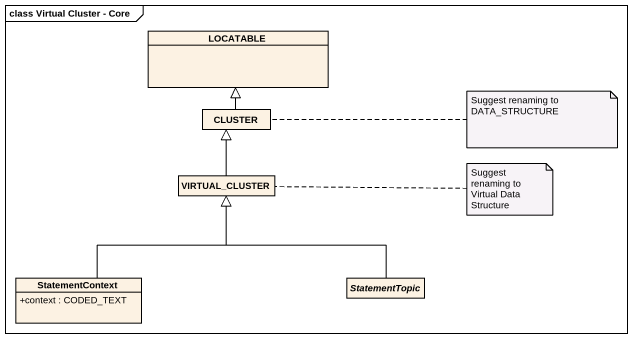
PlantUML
@startuml
mainframe class Virtual Cluster - Core
hide circle
hide empty members
skinparam classAttributeIconSize 0
class LOCATABLE
class CLUSTER
class VIRTUAL_CLUSTER
class StatementContext {
  +context : CODED_TEXT
}
abstract class StatementTopic
CLUSTER -up-|> LOCATABLE
VIRTUAL_CLUSTER -up-|> CLUSTER
StatementContext -up-|> VIRTUAL_CLUSTER
StatementTopic -up-|> VIRTUAL_CLUSTER
note right of CLUSTER : Suggest renaming to DATA_STRUCTURE
note right of VIRTUAL_CLUSTER : Suggest renaming to Virtual Data Structure
@enduml
